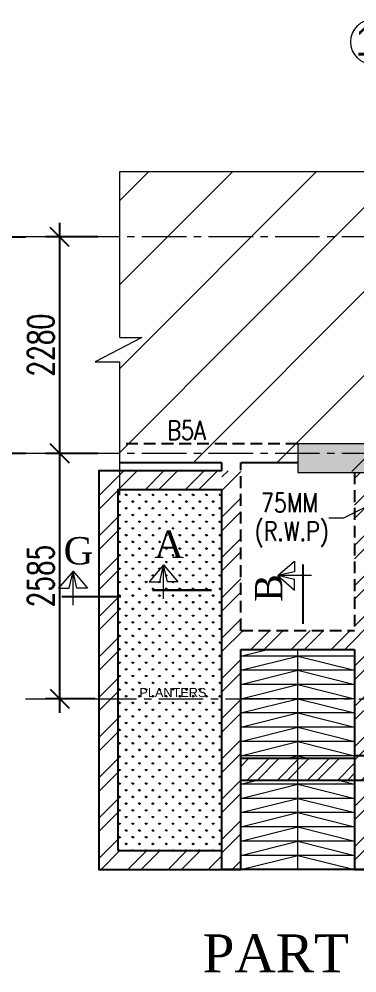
# Model space of a CAD drawing. Header units: millimetres. Extents: x 5013594 to 5375074, y 0 to 4404937.
# Drawn here: x 5327201 to 5330767, y 3811821 to 3821869 of the extents above; entities that cross this region are included whole.
import ezdxf
from ezdxf.enums import TextEntityAlignment as Align

# ---------------------------------------------------------------- set-up
doc = ezdxf.new("R2010")
doc.units = ezdxf.units.MM
doc.header["$LTSCALE"] = 500
doc.header["$MEASUREMENT"] = 0
doc.header["$PDMODE"] = 34
for name, pattern in [('CENTER', [2, 1.25, -0.25, 0.25, -0.25]), ('CENTER2', [1.125, 0.75, -0.125, 0.125, -0.125]), ('HIDDEN', [0.375, 0.25, -0.125])]:
    doc.linetypes.add(name, pattern=pattern)
doc.layers.add('BEAM', color=3, linetype='HIDDEN')
doc.layers.add('dim', color=3, linetype='Continuous')
for name, color, linetype, lineweight in [('COL HATCH', 9, 'Continuous', 0), ('COLUMN', 4, 'Continuous', 40), ('grid', 250, 'CENTER', 5), ('GRID NO.', 7, 'Continuous', 20), ('HACTH @ 1', 9, 'Continuous', 5), ('STC DIM', 47, 'Continuous', 9), ('STC HATCH', 47, 'Continuous', 9), ('STC LVL. MARKED', 231, 'Continuous', 9), ('STC TEXT', 7, 'Continuous', 13), ('STC TEXT 2', 7, 'Continuous', 13), ('TEXT2', 3, 'Continuous', 15)]:
    doc.layers.add(name, color=color, linetype=linetype, lineweight=lineweight)
doc.styles.add('2MM', font='romans.shx', dxfattribs={"width": 0.7})
doc.styles.add('ARUN', font='txt.shx', dxfattribs={"width": 0.8})
doc.styles.add('ARUN N2', font='times.ttf', dxfattribs={"width": 0.6})
doc.styles.add('D50', font='arial.ttf', dxfattribs={"width": 0.8})
doc.styles.get("Standard").update_dxf_attribs({"font": 'arial.ttf'})
doc.dimstyles.new('RAJESH', dxfattribs={"dimtxt": 200, "dimasz": 180, "dimexe": 100, "dimexo": 250, "dimgap": 50, "dimtad": 2, "dimdec": 0, "dimzin": 1, "dimdsep": 46, "dimtxsty": '2MM', "dimblk": 'OBLIQUE', "dimcen": 0, "dimdle": 100, "dimclrd": 1, "dimclre": 1, "dimclrt": 3, "dimadec": 0, "dimazin": 0, "dimtfac": 1, "dimtdec": 0, "dimtix": 1, "dimtmove": 2, "dimatfit": 3, "dimfxl": 0, "dimtolj": 1, "dimlwd": -1, "dimarcsym": 0})
doc.dimstyles.new('SHUIB MOD.', dxfattribs={"dimtxt": 230, "dimasz": 130, "dimexe": 100, "dimexo": 70, "dimgap": 50, "dimtad": 2, "dimdec": 0, "dimzin": 4, "dimdsep": 46, "dimtxsty": '2MM', "dimblk": 'OBLIQUE', "dimcen": 0.09, "dimdle": 100, "dimclrd": 1, "dimclre": 1, "dimclrt": 3, "dimadec": 0, "dimazin": 0, "dimtfac": 1, "dimtdec": 0, "dimtix": 1, "dimtmove": 2, "dimatfit": 3, "dimfxl": 0, "dimtolj": 1, "dimlwd": -1, "dimarcsym": 0})

# ---------------------------------------------------------------- blocks, each defined once
blk = doc.blocks.new('GRID MARK')
at = {"layer": 'GRID NO.', "const_width": 50}
blk.add_lwpolyline([(0, -541), (0, -891)], dxfattribs=at)
at = {"layer": 'GRID NO.'}
blk.add_circle((0, 0), 541, dxfattribs=at)
at = {"layer": 'GRID NO.', "style": 'D50', "width": 0.8}
blk.add_attdef('Y1', text='', height=500, dxfattribs=at).set_placement((-33, -267), align=Align.CENTER)
blk = doc.blocks.new('_Oblique')
at = {"color": 0, "linetype": 'ByBlock', "lineweight": -2}
blk.add_line((-0.5, -0.5), (0.5, 0.5), dxfattribs=at)
blk = doc.blocks.new('*D48')
at = {"layer": 'Defpoints', "color": 0, "ltscale": 100, "transparency": 16777216}
for p in [(5328134, 3819574), (5327629, 3817294), (5328107, 3817294)]:
    blk.add_point(p, dxfattribs=at)
at = {"layer": 'dim', "color": 1, "ltscale": 100, "transparency": 16777216}
blk.add_line((5327629, 3819724), (5327629, 3817144), dxfattribs=at)
at = {"layer": 'dim', "color": 1, "lineweight": -2, "ltscale": 100, "transparency": 16777216}
for p, q in [((5328034, 3819574), (5327479, 3819574)), ((5328007, 3817294), (5327479, 3817294))]:
    blk.add_line(p, q, dxfattribs=at)
at = {"layer": 'dim', "color": 1, "ltscale": 100, "transparency": 16777216, "xscale": 200, "yscale": 200, "zscale": 200}
for p, rotation in [((5327629, 3819574), 90), ((5327629, 3817294), 270)]:
    blk.add_blockref('_Oblique', p, dxfattribs=dict(at, rotation=rotation))
at = {"layer": 'dim', "color": 3, "lineweight": 20, "ltscale": 100, "transparency": 16777216, "insert": (5327431, 3818434), "char_height": 275, "attachment_point": 5, "rotation": 90, "style": '2MM'}
blk.add_mtext('\\A1;2280', dxfattribs=at)
blk = doc.blocks.new('DFGDFGDFDFG')
at = {"layer": 'STC LVL. MARKED', "ltscale": 0.3}
for points in [[(130, -144), (130, 228), (-28, 42), (88, 42), (130, 228)], [(130, -144), (130, 228), (288, 42), (172, 42), (130, 228)]]:
    blk.add_lwpolyline(points, dxfattribs=at)
at = {"layer": 'STC LVL. MARKED', "linetype": 'Continuous', "ltscale": 3, "const_width": 25}
blk.add_lwpolyline([(254, -50), (-399, -50)], dxfattribs=at)
blk = doc.blocks.new('*D180')
at = {"layer": 'Defpoints', "color": 0, "ltscale": 100, "transparency": 16777216}
for p in [(5328134, 3817294), (5327629, 3814709), (5328104, 3814709)]:
    blk.add_point(p, dxfattribs=at)
at = {"layer": 'dim', "color": 1, "ltscale": 100, "transparency": 16777216}
blk.add_line((5327629, 3817444), (5327629, 3814559), dxfattribs=at)
at = {"layer": 'dim', "color": 1, "lineweight": -2, "ltscale": 100, "transparency": 16777216}
for p, q in [((5328034, 3817294), (5327479, 3817294)), ((5328004, 3814709), (5327479, 3814709))]:
    blk.add_line(p, q, dxfattribs=at)
at = {"layer": 'dim', "color": 1, "ltscale": 100, "transparency": 16777216, "xscale": 200, "yscale": 200, "zscale": 200}
for p, rotation in [((5327629, 3817294), 90), ((5327629, 3814709), 270)]:
    blk.add_blockref('_Oblique', p, dxfattribs=dict(at, rotation=rotation))
at = {"layer": 'dim', "color": 3, "lineweight": 20, "ltscale": 100, "transparency": 16777216, "insert": (5327431, 3816002), "char_height": 275, "attachment_point": 5, "rotation": 90, "style": '2MM'}
blk.add_mtext('\\A1;2585', dxfattribs=at)

msp = doc.modelspace()

# ---------------------------------------------------------------- hatches: boundary and pattern name
at = {"layer": 'COL HATCH', "lineweight": 15}
h = msp.add_hatch(dxfattribs=at)
h.set_pattern_fill('GRASS', color=96, scale=100)
h.set_pattern_definition([(90, (4776222.33, 4242950.974), (-70.710678, 70.710678), [18.75, -122.671356]), (45, (4776222.33, 4242950.97), (-70.710678, 70.710678), [18.75, -81.25]), (135, (4776222.33, 4242950.97), (-70.710678, -70.710678), [18.75, -81.25])])
h.paths.add_polyline_path([(5329342.3, 3816909.1), (5328242.3, 3816909.1), (5328242.3, 3813109.1), (5329342.3, 3813109.1)])
h.paths.add_polyline_path([(5328436.3, 3814672.4), (5329192.4, 3814672.4), (5329192.4, 3814870.2), (5328436.3, 3814870.2)], flags=24)
at = {"layer": 'HACTH @ 1', "lineweight": 20}
msp.add_hatch(color=252, dxfattribs=at).paths.add_polyline_path([(5330142.3, 3817394.1), (5330142.3, 3817094.1), (5331042.3, 3817094.1), (5331042.3, 3817394.1)])
at = {"layer": 'STC HATCH', "ltscale": 750}
h = msp.add_hatch(dxfattribs=at)
h.set_pattern_fill('ANSI31', color=256, scale=5000, style=0)
h.set_pattern_definition([(45, (-13795.1, 2596.5), (-441.94174, 441.94174), [])])
h.paths.add_polyline_path([(5338474.1, 3820264.8), (5333773.1, 3820264.8), (5333773.1, 3820035.1), (5333517.3, 3820503.1), (5333517.3, 3820264.8), (5328263.5, 3820264.8), (5328263.5, 3818513.5), (5328497.5, 3818513.5), (5328005.9, 3818257.8), (5328263.5, 3818257.8), (5328263.5, 3817194.1), (5330142.3, 3817194.1), (5330142.3, 3817094.1), (5331042.3, 3817109.1), (5331042.3, 3817394.1), (5331042.3, 3817494.1), (5337142.3, 3817494.1), (5337142.3, 3817094.1), (5337892.3, 3817094.1), (5337892.3, 3815694.1), (5338474.1, 3815694.1)])
at = {"layer": 'STC HATCH', "linetype": 'Continuous'}
h = msp.add_hatch(dxfattribs=at)
h.set_pattern_fill('ANSI32', color=256, scale=800)
h.set_pattern_definition([(45, (0, 1728.28), (-212.132034, 212.132034), []), (45, (141.42, 1728.28), (-212.132034, 212.132034), [])])
h.paths.add_polyline_path([(5329342.3, 3813109.1), (5328242.3, 3813109.1), (5328242.3, 3816909.1), (5329342.3, 3816909.1), (5329342.3, 3817109.1), (5328042.3, 3817109.1), (5328042.3, 3812909.1), (5329342.3, 3812909.1)])
h = msp.add_hatch(dxfattribs=at)
h.set_pattern_fill('ANSI32', color=256, scale=800)
h.set_pattern_definition([(45, (20616, 1728.28), (-212.132034, 212.132034), []), (45, (20757.43, 1728.28), (-212.132034, 212.132034), [])])
h.paths.add_polyline_path([(5330942.3, 3817094.1), (5330742.3, 3817094.1), (5330742.3, 3815429.1), (5329542.3, 3815429.1), (5329542.3, 3817109.1), (5329342.3, 3817109.1), (5329342.3, 3812909.1), (5329542.3, 3812909.1), (5329542.3, 3815229.1), (5330742.3, 3815229.1), (5330742.3, 3813848.1), (5330942.3, 3813848.1)])
h = msp.add_hatch(dxfattribs=at)
h.set_pattern_fill('ANSI32', color=256, scale=800)
h.paths.add_polyline_path([(5331862.3, 3814109.1), (5330942.3, 3814109.1), (5330942.3, 3813909.1), (5331662.3, 3813909.1), (5331662.3, 3813109.1), (5330942.3, 3813109.1), (5330942.3, 3813848.1), (5330742.3, 3813848.1), (5330742.3, 3812909.1), (5331862.3, 3812909.1)])
h = msp.add_hatch(dxfattribs=at)
h.set_pattern_fill('ANSI32', color=256, scale=600)
h.set_pattern_definition([(45, (0, 1728.28), (-159.099026, 159.099026), []), (45, (106.07, 1728.28), (-159.099026, 159.099026), [])])
h.paths.add_polyline_path([(5330742.3, 3814078.1), (5330142.3, 3814078.1), (5330142.3, 3813848.1), (5330742.3, 3813848.1)])
h.paths.add_polyline_path([(5330142.3, 3814078.1), (5329542.3, 3814078.1), (5329542.3, 3813848.1), (5330142.3, 3813848.1)])

# ---------------------------------------------------------------- linework, layer by layer
at = {"color": 30, "lineweight": 18}
for p, q in [((5330742.3, 3815229.1), (5329542.3, 3815229.1)), ((5329542.3, 3815159.1), (5329822.3, 3815229.1)), ((5330142.3, 3812909.1), (5330142.3, 3815229.1)), ((5330742.3, 3815159.1), (5329542.3, 3815159.1)), ((5329542.3, 3815009.1), (5330142.3, 3815159.1)), ((5330142.3, 3815159.1), (5330742.3, 3815009.1)), ((5330742.3, 3815009.1), (5329542.3, 3815009.1)), ((5329542.3, 3814859.1), (5330142.3, 3815009.1)), ((5330142.3, 3815009.1), (5330742.3, 3814859.1)), ((5330742.3, 3814859.1), (5329542.3, 3814859.1)), ((5329542.3, 3814709.1), (5330142.3, 3814859.1)), ((5330142.3, 3814859.1), (5330742.3, 3814709.1)), ((5330742.3, 3814709.1), (5329542.3, 3814709.1)), ((5329542.3, 3814559.1), (5330142.3, 3814709.1)), ((5330142.3, 3814709.1), (5330742.3, 3814559.1)), ((5330742.3, 3814559.1), (5329542.3, 3814559.1)), ((5329542.3, 3814409.1), (5330142.3, 3814559.1)), ((5330142.3, 3814559.1), (5330742.3, 3814409.1)), ((5330742.3, 3814409.1), (5329542.3, 3814409.1)), ((5329542.3, 3814259.1), (5330142.3, 3814409.1)), ((5330142.3, 3814409.1), (5330742.3, 3814259.1)), ((5330742.3, 3814259.1), (5329542.3, 3814259.1)), ((5329542.3, 3814109.1), (5330142.3, 3814259.1)), ((5330142.3, 3814259.1), (5330742.3, 3814109.1)), ((5330742.3, 3814109.1), (5329542.3, 3814109.1)), ((5330018.3, 3814078.1), (5330142.3, 3814109.1)), ((5330142.3, 3814109.1), (5330266.3, 3814078.1)), ((5329542.3, 3813809.1), (5329698.3, 3813848.1)), ((5330742.3, 3813809.1), (5329542.3, 3813809.1)), ((5329542.3, 3813659.1), (5330142.3, 3813809.1)), ((5330142.3, 3813809.1), (5330742.3, 3813659.1)), ((5330586.3, 3813848.1), (5330742.3, 3813809.1)), ((5330742.3, 3813659.1), (5329542.3, 3813659.1)), ((5329542.3, 3813509.1), (5330142.3, 3813659.1)), ((5330142.3, 3813659.1), (5330742.3, 3813509.1)), ((5330742.3, 3813509.1), (5329542.3, 3813509.1)), ((5329542.3, 3813359.1), (5330142.3, 3813509.1)), ((5330142.3, 3813509.1), (5330742.3, 3813359.1)), ((5330742.3, 3813359.1), (5329542.3, 3813359.1)), ((5329542.3, 3813209.1), (5330142.3, 3813359.1)), ((5330142.3, 3813359.1), (5330742.3, 3813209.1)), ((5330742.3, 3813209.1), (5329542.3, 3813209.1)), ((5329542.3, 3813059.1), (5330142.3, 3813209.1)), ((5330142.3, 3813209.1), (5330742.3, 3813059.1)), ((5330742.3, 3813059.1), (5329542.3, 3813059.1)), ((5329542.3, 3812909.1), (5330142.3, 3813059.1)), ((5330142.3, 3813059.1), (5330742.3, 3812909.1))]:
    msp.add_line(p, q, dxfattribs=at)
at = {"layer": 'BEAM', "color": 1}
for p, q in [((5330142.3, 3817394.1), (5328263.5, 3817394.1)), ((5329542.3, 3815429.1), (5329542.3, 3817194.1)), ((5330742.3, 3817094.1), (5330742.3, 3815429.1)), ((5329542.3, 3815429.1), (5330742.3, 3815429.1))]:
    msp.add_line(p, q, dxfattribs=at)
at = {"layer": 'BEAM', "color": 1, "linetype": 'Continuous'}
for p, q in [((5329342.3, 3817194.1), (5328263.5, 3817194.1)), ((5329342.3, 3817109.1), (5329342.3, 3817194.1)), ((5330142.3, 3817194.1), (5329542.3, 3817194.1)), ((5329342.3, 3812909.1), (5329342.3, 3816909.1)), ((5329542.3, 3812909.1), (5329542.3, 3815229.1)), ((5329542.3, 3815229.1), (5330742.3, 3815229.1)), ((5330742.3, 3815229.1), (5330742.3, 3812909.1)), ((5330742.3, 3814078.1), (5329542.3, 3814078.1)), ((5330742.3, 3813848.1), (5329542.3, 3813848.1)), ((5330942.3, 3813848.1), (5330742.3, 3813848.1)), ((5330840.7, 3812909.1), (5329342.3, 3812909.1))]:
    msp.add_line(p, q, dxfattribs=at)
msp.add_lwpolyline([(5329342.3, 3817109.1), (5328042.3, 3817109.1), (5328042.3, 3812909.1), (5329542.3, 3812909.1), (5329542.3, 3815229.1)], dxfattribs=at)
for points in [[(5328242.3, 3813109.1), (5329342.3, 3813109.1), (5329342.3, 3816909.1), (5328242.3, 3816909.1)], [(5331862.3, 3814109.1), (5330742.3, 3814109.1), (5330742.3, 3812909.1), (5331862.3, 3812909.1)]]:
    msp.add_lwpolyline(points, close=True, dxfattribs=at)
at = {"layer": 'COLUMN', "color": 6, "lineweight": 20}
msp.add_lwpolyline([(5330142.3, 3817394.1), (5330142.3, 3817094.1), (5331042.3, 3817094.1), (5331042.3, 3817394.1)], close=True, dxfattribs=at)
at = {"layer": 'grid', "color": 253, "linetype": 'CENTER2', "lineweight": 20, "ltscale": 1.25}
for p, q in [((5338811, 3819574.1), (5327270.4, 3819574.1)), ((5338811, 3817294.1), (5327270.4, 3817294.1)), ((5327270.4, 3814709.1), (5338182.4, 3814709.1))]:
    msp.add_line(p, q, dxfattribs=at)
at = {"layer": 'STC DIM'}
for points in [[(5328263.5, 3818513.5), (5328263.5, 3820264.8), (5333517.3, 3820264.8)], [(5328263.5, 3818513.5), (5328497.5, 3818513.5), (5328005.9, 3818257.8), (5328263.5, 3818257.8)], [(5328263.5, 3816854), (5328263.5, 3818257.8)]]:
    msp.add_lwpolyline(points, dxfattribs=at)

# ---------------------------------------------------------------- block references
at = {"layer": 'GRID NO.'}
ref = msp.add_blockref('GRID MARK', (5330942.3, 3821628.9), dxfattribs=dict(at, xscale=0.4435200002044441, yscale=0.4435200002044441, zscale=0.4435200002044441))
ref.add_attrib('Y1', '15', dxfattribs={"height": 300, "style": 'D50', "width": 0.8}).set_placement((5330943.4, 3821483.4), align=Align.CENTER)
ref = msp.add_blockref('GRID MARK', (5326875.1, 3819574.1), dxfattribs=dict(at, xscale=0.4435200002044441, yscale=0.4435200002044441, zscale=0.4435200002044441, rotation=90))
ref.add_attrib('Y1', 'M', dxfattribs={"height": 300, "style": 'D50'}).set_placement((5326886.1, 3819412.3), align=Align.CENTER)
ref = msp.add_blockref('GRID MARK', (5326875.1, 3817294.1), dxfattribs=dict(at, xscale=0.4435200002044441, yscale=0.4435200002044441, zscale=0.4435200002044441, rotation=90))
ref.add_attrib('Y1', 'N', dxfattribs={"height": 300, "style": 'D50'}).set_placement((5326886.1, 3817132.3), align=Align.CENTER)
at = {"layer": 'TEXT2', "color": 4, "lineweight": 20, "xscale": -0.9600000000000002, "yscale": 0.9600000000000002, "zscale": 0.9600000000000002}
for p in [(5328850.7, 3815899.9), (5327895.3, 3815832.6)]:
    msp.add_blockref('DFGDFGDFDFG', p, dxfattribs=at)
at = {"layer": 'TEXT2', "color": 4, "lineweight": 20, "xscale": 0.9600000000000002, "yscale": 0.9600000000000002, "zscale": 0.9600000000000002, "rotation": 90.00000000000001}
msp.add_blockref('DFGDFGDFDFG', (5330149.8, 3815881.2), dxfattribs=at)

# ---------------------------------------------------------------- texts
at = {"color": 5, "lineweight": 30, "insert": (5327798.9, 3814822.5), "char_height": 96, "attachment_point": 1}
msp.add_mtext_dynamic_manual_height_columns('\\pi671.78;PLANTERS', width=2034.219, gutter_width=1, heights=[0], dxfattribs=at)
at = {"layer": 'STC TEXT', "ltscale": 2500, "style": 'ARUN N2'}
for s, p in [('G', (5327671.4, 3816124)), ('A', (5328626.9, 3816191.3))]:
    msp.add_text(s, height=288, dxfattribs=at).set_placement(p)
msp.add_text('B', height=288, rotation=90, dxfattribs=at).set_placement((5329979.4, 3815730.6))
at = {"layer": 'STC TEXT', "style": 'ARUN N2'}
msp.add_text('PART PLAN AT ENTRANCE GATE ', height=400, dxfattribs=at).set_placement((5329138.4, 3811826.8))
at = {"layer": 'STC TEXT 2', "lineweight": 0, "style": 'ARUN', "width": 0.8}
for s, p in [('B5A', (5328766.2, 3817437.9)), ('75MM', (5329752, 3816673)), ('(R.W.P)', (5329687.5, 3816374))]:
    msp.add_text(s, height=200, dxfattribs=at).set_placement(p)

# ---------------------------------------------------------------- dimensions: what is measured, and where the dimension line sits
at = {"layer": 'dim', "lineweight": 20, "ltscale": 100}
for base, p1, p2, picture, middle in [((5327628.9, 3817294.1), (5328134, 3819574.1), (5328107.5, 3817294.1), '*D48', (5327431.4, 3818434.1)), ((5327628.9, 3814709.1), (5328134, 3817294.1), (5328103.9, 3814709.1), '*D180', (5327431.4, 3816001.6))]:
    dim = msp.add_linear_dim(base=base, p1=p1, p2=p2, angle=270, dimstyle='RAJESH', override={"dimtxt": 275, "dimasz": 200, "dimexe": 150, "dimexo": 100, "dimgap": 60, "dimtad": 1, "dimdle": 150}, dxfattribs=at)
    dim.commit()
    dim.dimension.update_dxf_attribs({"geometry": picture, "text_midpoint": middle})

# ---------------------------------------------------------------- leaders
at = {"layer": 'STC DIM'}
msp.add_leader([(5331412.3, 3817009.1), (5330625, 3816610.5), (5330470.5, 3816610.5)], dimstyle='SHUIB MOD.', override={"dimscale": 0.5, "dimasz": 225, "dimtad": 0, "dimldrblk": 'Origin', "dimarcsym": 1}, dxfattribs=at)

doc.saveas('drawing.dxf')
